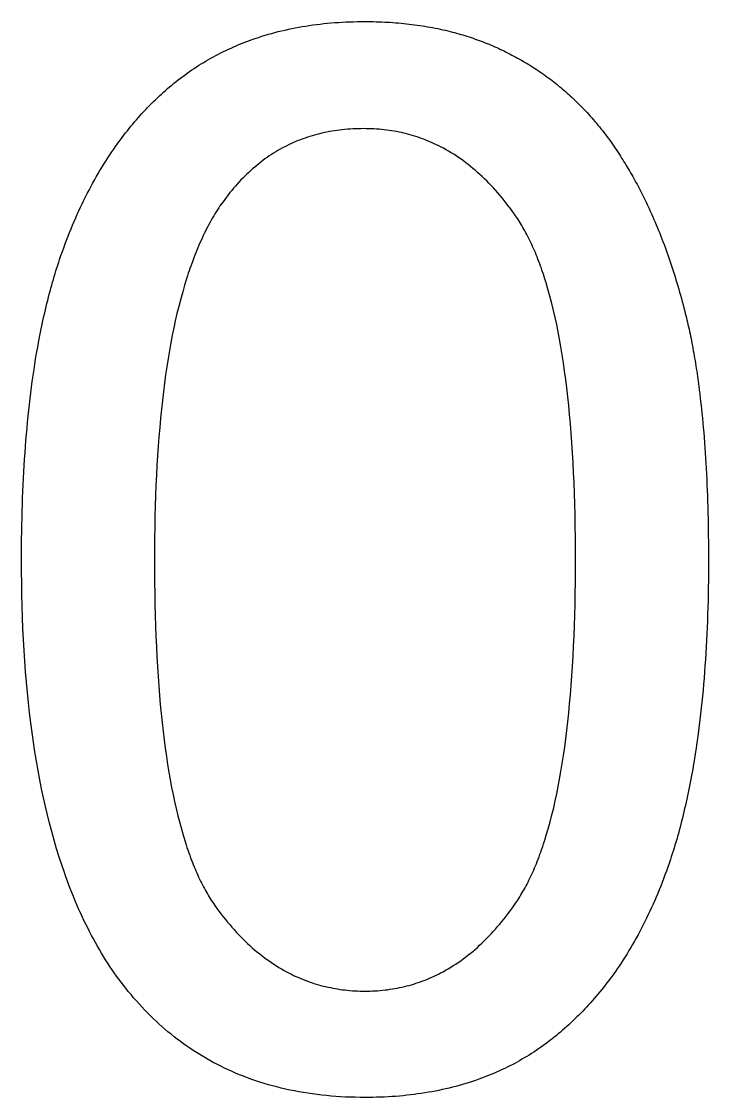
# Model space of a CAD drawing. Extents: x -115 to 95, y -60 to 60.
# Drawn here: x 12.444 to 14.401, y -1.551 to 1.512 of the extents above; entities that cross this region are included whole.
import ezdxf

# ---------------------------------------------------------------- set-up
doc = ezdxf.new("R2010")
doc.units = 0
doc.layers.add('ENGRAVE', color=5, linetype='Continuous')

msp = doc.modelspace()

# ---------------------------------------------------------------- linework, layer by layer
at = {"layer": 'ENGRAVE', "color": 5}
for points in [[(12.8782, 1.3363), (12.8845, 1.3413), (12.8908, 1.3462), (12.8972, 1.3511), (12.9036, 1.356), (12.91, 1.3607), (12.9165, 1.3654), (12.923, 1.37), (12.9296, 1.3745), (12.9363, 1.3789), (12.9429, 1.3833), (12.9497, 1.3876), (12.9564, 1.3918), (12.9632, 1.396), (12.9701, 1.4), (12.977, 1.404), (12.984, 1.408), (12.991, 1.4118), (12.998, 1.4156), (13.0051, 1.4194), (13.0122, 1.423), (13.0194, 1.4266), (13.0266, 1.4301), (13.0339, 1.4335), (13.0412, 1.4368), (13.0486, 1.4401), (13.0561, 1.4434), (13.0635, 1.4465), (13.0709, 1.4495), (13.0782, 1.4524), (13.0856, 1.4553), (13.0933, 1.4581), (13.1014, 1.461), (13.11, 1.464), (13.1192, 1.4671), (13.1285, 1.4701), (13.138, 1.473), (13.1474, 1.4758), (13.1568, 1.4785), (13.1662, 1.481), (13.1756, 1.4835), (13.1852, 1.4858), (13.1948, 1.488), (13.2045, 1.4902), (13.2143, 1.4923), (13.2241, 1.4942), (13.234, 1.4961), (13.2439, 1.4978), (13.2539, 1.4995), (13.264, 1.501), (13.2741, 1.5025), (13.2843, 1.5038), (13.2946, 1.5051), (13.3049, 1.5062), (13.3153, 1.5073), (13.3257, 1.5082), (13.3362, 1.5091), (13.3468, 1.5098), (13.3574, 1.5105), (13.3681, 1.511), (13.3789, 1.5115), (13.3898, 1.5118), (13.4007, 1.512), (13.4116, 1.5122), (13.4226, 1.5123)], [(13.4226, 1.5123), (13.4307, 1.5122), (13.4387, 1.5121), (13.4468, 1.512), (13.4548, 1.5118), (13.4628, 1.5116), (13.4707, 1.5113), (13.4787, 1.5109), (13.4865, 1.5105), (13.4944, 1.51), (13.5022, 1.5095), (13.5099, 1.5089), (13.5177, 1.5083), (13.5254, 1.5076), (13.5331, 1.5068), (13.5407, 1.506), (13.5483, 1.5052), (13.5559, 1.5042), (13.5634, 1.5033), (13.5709, 1.5022), (13.5784, 1.5012), (13.5859, 1.5), (13.5933, 1.4988), (13.6006, 1.4976), (13.608, 1.4963), (13.6152, 1.4949), (13.6224, 1.4935), (13.6297, 1.492), (13.637, 1.4905), (13.6443, 1.4888), (13.6516, 1.4872), (13.6587, 1.4855), (13.6654, 1.4838), (13.6718, 1.4822), (13.6778, 1.4806), (13.6836, 1.479), (13.6894, 1.4774), (13.6953, 1.4757), (13.7012, 1.4739), (13.7071, 1.4721), (13.713, 1.4703), (13.7189, 1.4684), (13.7247, 1.4665), (13.7304, 1.4645), (13.7362, 1.4625), (13.7419, 1.4605), (13.7476, 1.4584), (13.7533, 1.4563), (13.759, 1.4542), (13.7646, 1.452), (13.7702, 1.4497), (13.7758, 1.4474), (13.7814, 1.4451), (13.7869, 1.4427), (13.7924, 1.4403), (13.7979, 1.4379), (13.8034, 1.4354), (13.8088, 1.4329), (13.8142, 1.4303), (13.8196, 1.4277), (13.825, 1.4251), (13.8303, 1.4224), (13.8356, 1.4196), (13.8409, 1.4168), (13.8462, 1.4141)], [(13.8462, 1.4141), (13.8517, 1.4111), (13.8571, 1.4081), (13.8626, 1.4051), (13.868, 1.4021), (13.8734, 1.399), (13.8788, 1.3959), (13.8841, 1.3927), (13.8894, 1.3895), (13.8946, 1.3862), (13.8999, 1.3829), (13.9051, 1.3796), (13.9103, 1.3762), (13.9154, 1.3728), (13.9205, 1.3693), (13.9256, 1.3658), (13.9307, 1.3623), (13.9357, 1.3587), (13.9407, 1.3551), (13.9457, 1.3514), (13.9507, 1.3477), (13.9556, 1.344), (13.9605, 1.3402), (13.9653, 1.3364), (13.9702, 1.3325), (13.975, 1.3286), (13.9798, 1.3247), (13.9845, 1.3207), (13.9892, 1.3167), (13.9939, 1.3127), (13.9985, 1.3086), (14.0031, 1.3045), (14.0078, 1.3002), (14.0126, 1.2958), (14.0174, 1.2912), (14.0222, 1.2866), (14.027, 1.2819), (14.0318, 1.2772), (14.0365, 1.2725), (14.0411, 1.2678), (14.0457, 1.2629), (14.0503, 1.2581), (14.0549, 1.2532), (14.0594, 1.2482), (14.0639, 1.2432), (14.0684, 1.2382), (14.0728, 1.2331), (14.0772, 1.228), (14.0816, 1.2228), (14.0859, 1.2176), (14.0902, 1.2123), (14.0945, 1.207), (14.0987, 1.2016), (14.1029, 1.1962), (14.1071, 1.1907), (14.1113, 1.1852), (14.1154, 1.1797), (14.1194, 1.1741), (14.1235, 1.1685), (14.1275, 1.1628), (14.1314, 1.1571), (14.1354, 1.1513), (14.1393, 1.1454), (14.1431, 1.1396), (14.147, 1.1337)], [(12.5529, 0.8349), (12.5568, 0.8461), (12.5607, 0.8572), (12.5646, 0.8682), (12.5686, 0.8792), (12.5727, 0.8901), (12.5769, 0.9008), (12.5811, 0.9115), (12.5854, 0.922), (12.5898, 0.9325), (12.5942, 0.9429), (12.5987, 0.9532), (12.6032, 0.9635), (12.6078, 0.9736), (12.6124, 0.9836), (12.6172, 0.9936), (12.622, 1.0034), (12.6268, 1.0132), (12.6317, 1.0229), (12.6367, 1.0325), (12.6417, 1.042), (12.6468, 1.0514), (12.652, 1.0608), (12.6572, 1.07), (12.6625, 1.0791), (12.6678, 1.0881), (12.6731, 1.097), (12.6786, 1.1059), (12.6842, 1.1148), (12.69, 1.1238), (12.6959, 1.1327), (12.7016, 1.1412), (12.707, 1.1491), (12.7121, 1.1564), (12.7168, 1.1631), (12.7215, 1.1695), (12.7261, 1.1758), (12.7309, 1.1822), (12.7358, 1.1886), (12.7408, 1.1951), (12.7459, 1.2015), (12.751, 1.2078), (12.7561, 1.2141), (12.7612, 1.2202), (12.7663, 1.2263), (12.7715, 1.2323), (12.7768, 1.2383), (12.7821, 1.2443), (12.7874, 1.2502), (12.7928, 1.256), (12.7982, 1.2617), (12.8036, 1.2675), (12.8091, 1.2731), (12.8147, 1.2787), (12.8203, 1.2842), (12.8259, 1.2897), (12.8315, 1.2951), (12.8372, 1.3005), (12.8429, 1.3058), (12.8487, 1.311), (12.8546, 1.3162), (12.8604, 1.3213), (12.8663, 1.3263), (12.8723, 1.3313), (12.8782, 1.3363)], [(13.4185, 1.2074), (13.4108, 1.2072), (13.403, 1.2071), (13.3954, 1.2069), (13.3877, 1.2066), (13.3801, 1.2061), (13.3726, 1.2056), (13.3651, 1.2049), (13.3577, 1.2041), (13.3503, 1.2033), (13.343, 1.2023), (13.3357, 1.2012), (13.3285, 1.2001), (13.3213, 1.1988), (13.3142, 1.1974), (13.3071, 1.196), (13.3, 1.1944), (13.293, 1.1927), (13.2861, 1.191), (13.2792, 1.1891), (13.2723, 1.1871), (13.2655, 1.185), (13.2588, 1.1829), (13.2521, 1.1806), (13.2454, 1.1782), (13.2388, 1.1757), (13.2322, 1.1731), (13.2257, 1.1705), (13.2193, 1.1677), (13.2129, 1.1648), (13.2066, 1.1618), (13.2002, 1.1588), (13.1939, 1.1555), (13.1875, 1.1522), (13.1811, 1.1486), (13.1748, 1.145), (13.1684, 1.1412), (13.1622, 1.1374), (13.156, 1.1334), (13.1499, 1.1294), (13.1438, 1.1252), (13.1378, 1.1209), (13.1318, 1.1165), (13.1258, 1.112), (13.12, 1.1074), (13.1141, 1.1027), (13.1084, 1.0979), (13.1026, 1.093), (13.097, 1.0879), (13.0914, 1.0828), (13.0858, 1.0775), (13.0803, 1.0721), (13.0748, 1.0667), (13.0694, 1.0611), (13.064, 1.0554), (13.0587, 1.0496), (13.0535, 1.0437), (13.0483, 1.0377), (13.0431, 1.0316), (13.038, 1.0253), (13.033, 1.019), (13.028, 1.0125), (13.0231, 1.0059), (13.0182, 0.9992), (13.0133, 0.9925)], [(13.8482, 0.9638), (13.8424, 0.9718), (13.8366, 0.9798), (13.8307, 0.9877), (13.8248, 0.9954), (13.8188, 1.003), (13.8128, 1.0104), (13.8067, 1.0176), (13.8006, 1.0248), (13.7944, 1.0317), (13.7882, 1.0386), (13.7819, 1.0453), (13.7756, 1.0519), (13.7693, 1.0584), (13.7628, 1.0647), (13.7564, 1.0709), (13.7499, 1.0769), (13.7433, 1.0828), (13.7367, 1.0886), (13.7301, 1.0942), (13.7234, 1.0997), (13.7166, 1.1051), (13.7098, 1.1103), (13.7029, 1.1154), (13.6961, 1.1203), (13.6892, 1.1251), (13.6822, 1.1298), (13.6752, 1.1343), (13.668, 1.1387), (13.6607, 1.1431), (13.6534, 1.1473), (13.6462, 1.1513), (13.6392, 1.155), (13.6325, 1.1584), (13.6262, 1.1615), (13.6199, 1.1644), (13.6136, 1.1673), (13.6072, 1.17), (13.6007, 1.1727), (13.5941, 1.1754), (13.5875, 1.1779), (13.5808, 1.1803), (13.5742, 1.1826), (13.5675, 1.1848), (13.5608, 1.1869), (13.554, 1.1889), (13.5472, 1.1908), (13.5403, 1.1926), (13.5335, 1.1943), (13.5265, 1.1959), (13.5196, 1.1973), (13.5126, 1.1987), (13.5056, 1.2), (13.4985, 1.2012), (13.4914, 1.2022), (13.4843, 1.2032), (13.4771, 1.2041), (13.4699, 1.2049), (13.4627, 1.2055), (13.4554, 1.2061), (13.4481, 1.2065), (13.4407, 1.2069), (13.4333, 1.2071), (13.4259, 1.2072), (13.4185, 1.2074)], [(14.147, 1.1337), (14.1503, 1.1286), (14.1535, 1.1235), (14.1568, 1.1184), (14.16, 1.1132), (14.1632, 1.1081), (14.1664, 1.1028), (14.1696, 1.0976), (14.1727, 1.0923), (14.1758, 1.087), (14.1789, 1.0816), (14.182, 1.0762), (14.1851, 1.0708), (14.1881, 1.0654), (14.1912, 1.0599), (14.1942, 1.0544), (14.1972, 1.0488), (14.2001, 1.0433), (14.2031, 1.0377), (14.206, 1.032), (14.2089, 1.0264), (14.2118, 1.0207), (14.2146, 1.015), (14.2175, 1.0092), (14.2203, 1.0034), (14.2232, 0.9975), (14.226, 0.9916), (14.2288, 0.9857), (14.2315, 0.9799), (14.2341, 0.9742), (14.2367, 0.9685), (14.2394, 0.9625), (14.2423, 0.9559), (14.2454, 0.9488), (14.2487, 0.9411), (14.252, 0.9332), (14.2554, 0.9252), (14.2586, 0.9172), (14.2618, 0.9093), (14.2649, 0.9015), (14.268, 0.8936), (14.271, 0.8856), (14.2741, 0.8776), (14.2771, 0.8694), (14.2801, 0.8612), (14.283, 0.853), (14.286, 0.8448), (14.2888, 0.8364), (14.2917, 0.8281), (14.2945, 0.8197), (14.2973, 0.8112), (14.3001, 0.8027), (14.3028, 0.7942), (14.3055, 0.7855), (14.3082, 0.7769), (14.3108, 0.7682), (14.3134, 0.7594), (14.316, 0.7506), (14.3186, 0.7418), (14.3211, 0.7329), (14.3236, 0.7239), (14.326, 0.7149), (14.3284, 0.7058), (14.3308, 0.6967), (14.3332, 0.6876)], [(13.0133, 0.9925), (13.0096, 0.9871), (13.006, 0.9816), (13.0024, 0.9761), (12.9988, 0.9705), (12.9952, 0.9647), (12.9917, 0.9589), (12.9883, 0.953), (12.9848, 0.947), (12.9814, 0.9409), (12.9781, 0.9348), (12.9748, 0.9285), (12.9715, 0.9222), (12.9682, 0.9157), (12.965, 0.9092), (12.9618, 0.9026), (12.9587, 0.8959), (12.9556, 0.8891), (12.9525, 0.8822), (12.9494, 0.8752), (12.9465, 0.8682), (12.9435, 0.8612), (12.9406, 0.8541), (12.9377, 0.8468), (12.9348, 0.8392), (12.9319, 0.8312), (12.929, 0.8232), (12.9262, 0.8156), (12.9238, 0.8087), (12.9216, 0.8026), (12.9194, 0.7962), (12.9167, 0.7881), (12.9133, 0.7768), (12.9087, 0.7615), (12.9034, 0.7429), (12.8977, 0.7224), (12.8921, 0.7013), (12.887, 0.6805), (12.8823, 0.6601), (12.8779, 0.6397), (12.8738, 0.6188), (12.8697, 0.5973), (12.8657, 0.5752), (12.8619, 0.5526), (12.8583, 0.5295), (12.8548, 0.506), (12.8515, 0.4822), (12.8485, 0.4579), (12.8456, 0.4333), (12.8428, 0.4082), (12.8403, 0.3826), (12.8379, 0.3566), (12.8357, 0.3302), (12.8337, 0.3033), (12.8318, 0.276), (12.8301, 0.2483), (12.8286, 0.2202), (12.8273, 0.1917), (12.8261, 0.1627), (12.8252, 0.1332), (12.8244, 0.1033), (12.8239, 0.0728), (12.8235, 0.042), (12.8232, 0.0108), (12.823, -0.0205)], [(14.0222, -0.0205), (14.022, 0.0119), (14.0217, 0.0441), (14.0213, 0.0761), (14.0208, 0.1075), (14.02, 0.1384), (14.0191, 0.1686), (14.018, 0.1984), (14.0167, 0.2276), (14.0152, 0.2563), (14.0135, 0.2846), (14.0117, 0.3125), (14.0098, 0.3398), (14.0076, 0.3666), (14.0053, 0.393), (14.0028, 0.4188), (14.0001, 0.4441), (13.9973, 0.4689), (13.9943, 0.4932), (13.9911, 0.5171), (13.9877, 0.5405), (13.9841, 0.5635), (13.9804, 0.586), (13.9765, 0.6079), (13.9725, 0.6291), (13.9685, 0.6496), (13.9642, 0.6696), (13.9596, 0.6895), (13.9546, 0.7098), (13.9491, 0.7303), (13.9435, 0.7502), (13.9383, 0.7681), (13.9339, 0.7825), (13.9307, 0.7927), (13.9284, 0.7997), (13.9266, 0.8048), (13.9248, 0.8097), (13.9227, 0.8154), (13.9203, 0.8219), (13.9178, 0.8287), (13.9152, 0.8356), (13.9127, 0.8421), (13.9102, 0.8483), (13.9077, 0.8543), (13.9052, 0.8602), (13.9026, 0.8661), (13.9, 0.8719), (13.8974, 0.8777), (13.8947, 0.8835), (13.892, 0.8891), (13.8893, 0.8947), (13.8865, 0.9001), (13.8837, 0.9055), (13.8809, 0.9108), (13.8781, 0.916), (13.8752, 0.9212), (13.8724, 0.9262), (13.8694, 0.9312), (13.8665, 0.9361), (13.8635, 0.941), (13.8605, 0.9457), (13.8575, 0.9503), (13.8544, 0.9549), (13.8513, 0.9594), (13.8482, 0.9638)], [(12.4444, -0.0205), (12.4445, -0.0004), (12.4446, 0.0197), (12.4448, 0.0396), (12.445, 0.0594), (12.4454, 0.079), (12.4458, 0.0984), (12.4463, 0.1177), (12.4469, 0.1368), (12.4476, 0.1558), (12.4483, 0.1746), (12.4492, 0.1933), (12.4501, 0.2118), (12.4511, 0.2302), (12.4521, 0.2484), (12.4533, 0.2665), (12.4545, 0.2844), (12.4558, 0.3021), (12.4571, 0.3197), (12.4586, 0.3372), (12.4601, 0.3546), (12.4618, 0.3718), (12.4635, 0.3888), (12.4652, 0.4057), (12.4671, 0.4223), (12.4689, 0.4386), (12.4709, 0.4548), (12.473, 0.4711), (12.4752, 0.4876), (12.4776, 0.5045), (12.4801, 0.5211), (12.4825, 0.5367), (12.4847, 0.5505), (12.4866, 0.5621), (12.4882, 0.5719), (12.4898, 0.5808), (12.4914, 0.5895), (12.4931, 0.5987), (12.4949, 0.6082), (12.4967, 0.6179), (12.4986, 0.6276), (12.5005, 0.637), (12.5025, 0.6463), (12.5044, 0.6555), (12.5064, 0.6646), (12.5084, 0.6737), (12.5104, 0.6827), (12.5125, 0.6917), (12.5146, 0.7007), (12.5168, 0.7095), (12.519, 0.7183), (12.5212, 0.7271), (12.5234, 0.7357), (12.5257, 0.7443), (12.528, 0.7529), (12.5303, 0.7614), (12.5327, 0.7698), (12.5351, 0.7782), (12.5376, 0.7865), (12.54, 0.7947), (12.5425, 0.8029), (12.5451, 0.8109), (12.5477, 0.819), (12.5503, 0.827), (12.5529, 0.8349)], [(14.3332, 0.6876), (14.3348, 0.6813), (14.3364, 0.6751), (14.3379, 0.6688), (14.3394, 0.6625), (14.341, 0.6561), (14.3424, 0.6496), (14.3439, 0.6431), (14.3454, 0.6365), (14.3468, 0.6299), (14.3482, 0.6232), (14.3496, 0.6165), (14.351, 0.6097), (14.3523, 0.6029), (14.3537, 0.5961), (14.355, 0.5891), (14.3563, 0.5822), (14.3576, 0.5751), (14.3589, 0.568), (14.3601, 0.5609), (14.3613, 0.5537), (14.3625, 0.5466), (14.3637, 0.5393), (14.3649, 0.532), (14.366, 0.5245), (14.3672, 0.5168), (14.3683, 0.5092), (14.3694, 0.5016), (14.3705, 0.4945), (14.3714, 0.4877), (14.3724, 0.4808), (14.3734, 0.473), (14.3746, 0.4636), (14.376, 0.4522), (14.3775, 0.4391), (14.3791, 0.4251), (14.3807, 0.4109), (14.3822, 0.397), (14.3835, 0.3833), (14.3848, 0.3697), (14.386, 0.356), (14.3872, 0.342), (14.3884, 0.3278), (14.3895, 0.3134), (14.3905, 0.2988), (14.3915, 0.2841), (14.3925, 0.2694), (14.3934, 0.2544), (14.3942, 0.2394), (14.395, 0.2242), (14.3957, 0.2089), (14.3964, 0.1934), (14.3971, 0.1778), (14.3977, 0.162), (14.3982, 0.1461), (14.3987, 0.1301), (14.3991, 0.1139), (14.3995, 0.0976), (14.3998, 0.0812), (14.4001, 0.0646), (14.4003, 0.0479), (14.4005, 0.0309), (14.4006, 0.0139), (14.4007, -0.0033), (14.4008, -0.0205)], [(12.7411, -1.2401), (12.7345, -1.2315), (12.7279, -1.2229), (12.7214, -1.2142), (12.7149, -1.2053), (12.7086, -1.1964), (12.7023, -1.1873), (12.6961, -1.178), (12.69, -1.1686), (12.6839, -1.1592), (12.6779, -1.1496), (12.672, -1.1399), (12.6662, -1.13), (12.6605, -1.1201), (12.6548, -1.11), (12.6492, -1.0998), (12.6436, -1.0895), (12.6382, -1.079), (12.6328, -1.0685), (12.6275, -1.0578), (12.6223, -1.0471), (12.6172, -1.0363), (12.6121, -1.0253), (12.6071, -1.0142), (12.6022, -1.0027), (12.5972, -0.9909), (12.5923, -0.979), (12.5876, -0.9674), (12.5832, -0.9564), (12.5792, -0.9462), (12.5752, -0.9356), (12.5708, -0.9234), (12.5655, -0.9082), (12.5591, -0.8891), (12.5519, -0.8669), (12.5445, -0.8429), (12.5371, -0.8183), (12.5303, -0.7941), (12.5241, -0.7703), (12.5182, -0.7464), (12.5125, -0.7223), (12.507, -0.6976), (12.5017, -0.6723), (12.4966, -0.6465), (12.4917, -0.6203), (12.4871, -0.5938), (12.4827, -0.567), (12.4786, -0.5399), (12.4747, -0.5124), (12.471, -0.4845), (12.4676, -0.4561), (12.4644, -0.4275), (12.4614, -0.3984), (12.4587, -0.3689), (12.4562, -0.3391), (12.454, -0.309), (12.452, -0.2784), (12.4502, -0.2475), (12.4486, -0.2163), (12.4473, -0.1846), (12.4463, -0.1524), (12.4456, -0.1199), (12.4451, -0.0869), (12.4447, -0.0538), (12.4444, -0.0205)], [(12.823, -0.0205), (12.8232, -0.0527), (12.8235, -0.0848), (12.8238, -0.1166), (12.8243, -0.1479), (12.8251, -0.1787), (12.826, -0.2089), (12.8271, -0.2385), (12.8284, -0.2676), (12.8299, -0.2963), (12.8315, -0.3245), (12.8333, -0.3522), (12.8352, -0.3795), (12.8373, -0.4063), (12.8396, -0.4325), (12.8421, -0.4583), (12.8447, -0.4836), (12.8475, -0.5084), (12.8505, -0.5326), (12.8536, -0.5565), (12.857, -0.5799), (12.8605, -0.6028), (12.8642, -0.6253), (12.868, -0.6472), (12.8719, -0.6684), (12.8759, -0.6888), (12.8801, -0.7088), (12.8846, -0.7288), (12.8896, -0.749), (12.895, -0.7696), (12.9005, -0.7896), (12.9057, -0.8074), (12.91, -0.8219), (12.9131, -0.8322), (12.9154, -0.8392), (12.9172, -0.8444), (12.919, -0.8493), (12.9211, -0.855), (12.9235, -0.8616), (12.926, -0.8685), (12.9285, -0.8753), (12.931, -0.8819), (12.9335, -0.8881), (12.936, -0.8942), (12.9385, -0.9001), (12.941, -0.9061), (12.9436, -0.912), (12.9462, -0.9178), (12.9488, -0.9236), (12.9515, -0.9293), (12.9542, -0.9349), (12.9569, -0.9404), (12.9597, -0.9458), (12.9625, -0.9512), (12.9653, -0.9565), (12.9681, -0.9616), (12.971, -0.9668), (12.9739, -0.9718), (12.9768, -0.9768), (12.9797, -0.9816), (12.9827, -0.9864), (12.9857, -0.9911), (12.9888, -0.9957), (12.9918, -1.0002), (12.9949, -1.0048)], [(13.8482, -1.0027), (13.8513, -0.9982), (13.8545, -0.9936), (13.8575, -0.989), (13.8606, -0.9843), (13.8636, -0.9795), (13.8666, -0.9746), (13.8696, -0.9696), (13.8725, -0.9645), (13.8754, -0.9594), (13.8783, -0.9542), (13.8812, -0.9489), (13.884, -0.9435), (13.8868, -0.9381), (13.8896, -0.9325), (13.8923, -0.9269), (13.895, -0.9212), (13.8977, -0.9154), (13.9004, -0.9095), (13.903, -0.9035), (13.9056, -0.8976), (13.9081, -0.8916), (13.9106, -0.8855), (13.9131, -0.8792), (13.9157, -0.8727), (13.9183, -0.8658), (13.9208, -0.8588), (13.9232, -0.8523), (13.9253, -0.8465), (13.9271, -0.8415), (13.929, -0.8363), (13.9313, -0.8292), (13.9345, -0.819), (13.9388, -0.8045), (13.944, -0.7867), (13.9496, -0.7668), (13.955, -0.7462), (13.96, -0.7261), (13.9646, -0.7061), (13.9688, -0.6862), (13.9728, -0.6658), (13.9768, -0.6447), (13.9806, -0.6229), (13.9844, -0.6005), (13.9879, -0.5776), (13.9913, -0.5542), (13.9944, -0.5305), (13.9974, -0.5063), (14.0002, -0.4816), (14.0029, -0.4564), (14.0054, -0.4308), (14.0077, -0.4046), (14.0098, -0.3779), (14.0118, -0.3508), (14.0136, -0.3232), (14.0152, -0.2951), (14.0167, -0.2665), (14.018, -0.2375), (14.0191, -0.208), (14.0201, -0.178), (14.0208, -0.1474), (14.0213, -0.1162), (14.0217, -0.0845), (14.022, -0.0526), (14.0222, -0.0205)], [(14.4008, -0.0205), (14.4007, -0.0403), (14.4005, -0.0601), (14.4004, -0.0798), (14.4001, -0.0993), (14.3998, -0.1187), (14.3994, -0.1379), (14.3989, -0.1569), (14.3983, -0.1758), (14.3976, -0.1946), (14.3969, -0.2132), (14.396, -0.2317), (14.3951, -0.25), (14.3942, -0.2682), (14.3931, -0.2863), (14.392, -0.3042), (14.3908, -0.3219), (14.3895, -0.3395), (14.3881, -0.3569), (14.3867, -0.3743), (14.3852, -0.3915), (14.3836, -0.4085), (14.3819, -0.4255), (14.3801, -0.4422), (14.3783, -0.4587), (14.3765, -0.4749), (14.3745, -0.491), (14.3725, -0.5071), (14.3702, -0.5236), (14.3679, -0.5403), (14.3654, -0.5568), (14.3631, -0.5723), (14.3609, -0.5861), (14.359, -0.5977), (14.3573, -0.6077), (14.3558, -0.6167), (14.3542, -0.6255), (14.3525, -0.6348), (14.3507, -0.6444), (14.3488, -0.6542), (14.3469, -0.6639), (14.345, -0.6735), (14.3431, -0.6829), (14.3411, -0.6922), (14.3391, -0.7014), (14.3371, -0.7105), (14.335, -0.7197), (14.3329, -0.7288), (14.3308, -0.7378), (14.3286, -0.7468), (14.3264, -0.7557), (14.3242, -0.7645), (14.322, -0.7733), (14.3197, -0.782), (14.3173, -0.7906), (14.315, -0.7992), (14.3126, -0.8078), (14.3102, -0.8163), (14.3077, -0.8247), (14.3052, -0.833), (14.3027, -0.8413), (14.3001, -0.8495), (14.2975, -0.8576), (14.2949, -0.8657), (14.2923, -0.8738)], [(14.2923, -0.8738), (14.2885, -0.8848), (14.2847, -0.8957), (14.2808, -0.9066), (14.2769, -0.9175), (14.2729, -0.9282), (14.2688, -0.9388), (14.2647, -0.9493), (14.2605, -0.9598), (14.2562, -0.9701), (14.2519, -0.9804), (14.2475, -0.9906), (14.2431, -1.0007), (14.2386, -1.0107), (14.234, -1.0206), (14.2293, -1.0305), (14.2246, -1.0402), (14.2199, -1.0499), (14.215, -1.0595), (14.2101, -1.069), (14.2052, -1.0784), (14.2001, -1.0878), (14.195, -1.0971), (14.1899, -1.1062), (14.1847, -1.1153), (14.1795, -1.1242), (14.1741, -1.1331), (14.1687, -1.1419), (14.1632, -1.1507), (14.1575, -1.1596), (14.1517, -1.1684), (14.1461, -1.1769), (14.1407, -1.1848), (14.1356, -1.1921), (14.1308, -1.1989), (14.1261, -1.2054), (14.1214, -1.2119), (14.1165, -1.2183), (14.1115, -1.2249), (14.1065, -1.2315), (14.1014, -1.238), (14.0962, -1.2444), (14.0911, -1.2507), (14.0859, -1.257), (14.0807, -1.2631), (14.0754, -1.2693), (14.0701, -1.2754), (14.0647, -1.2814), (14.0593, -1.2874), (14.0539, -1.2933), (14.0484, -1.2992), (14.0428, -1.305), (14.0372, -1.3107), (14.0316, -1.3164), (14.026, -1.322), (14.0202, -1.3276), (14.0145, -1.3331), (14.0087, -1.3386), (14.0029, -1.344), (13.997, -1.3493), (13.9911, -1.3546), (13.9851, -1.3598), (13.979, -1.365), (13.973, -1.3701), (13.9669, -1.3752)], [(12.9949, -1.0048), (13.0008, -1.0128), (13.0068, -1.0209), (13.0128, -1.0288), (13.0188, -1.0366), (13.0249, -1.0442), (13.031, -1.0517), (13.0372, -1.059), (13.0434, -1.0662), (13.0497, -1.0733), (13.056, -1.0802), (13.0624, -1.0869), (13.0688, -1.0936), (13.0752, -1.1001), (13.0817, -1.1064), (13.0883, -1.1127), (13.0949, -1.1187), (13.1015, -1.1247), (13.1082, -1.1305), (13.1149, -1.1361), (13.1217, -1.1416), (13.1285, -1.147), (13.1354, -1.1523), (13.1423, -1.1574), (13.1492, -1.1623), (13.1562, -1.1671), (13.1632, -1.1718), (13.1703, -1.1763), (13.1775, -1.1808), (13.1849, -1.1851), (13.1923, -1.1894), (13.1995, -1.1933), (13.2065, -1.197), (13.2131, -1.2004), (13.2194, -1.2034), (13.2255, -1.2063), (13.2317, -1.209), (13.238, -1.2117), (13.2444, -1.2144), (13.2509, -1.217), (13.2574, -1.2195), (13.2639, -1.2218), (13.2704, -1.2241), (13.277, -1.2262), (13.2836, -1.2283), (13.2902, -1.2302), (13.2969, -1.2321), (13.3036, -1.2338), (13.3103, -1.2355), (13.3171, -1.237), (13.3239, -1.2385), (13.3307, -1.2398), (13.3376, -1.2411), (13.3445, -1.2422), (13.3514, -1.2433), (13.3584, -1.2442), (13.3654, -1.2451), (13.3724, -1.2459), (13.3795, -1.2465), (13.3866, -1.2471), (13.3937, -1.2475), (13.4009, -1.2478), (13.4081, -1.248), (13.4153, -1.2482), (13.4226, -1.2483)], [(13.4226, -1.2483), (13.4298, -1.2482), (13.437, -1.248), (13.4442, -1.2478), (13.4514, -1.2475), (13.4585, -1.2471), (13.4656, -1.2465), (13.4727, -1.2458), (13.4797, -1.2451), (13.4867, -1.2442), (13.4936, -1.2432), (13.5005, -1.2422), (13.5074, -1.241), (13.5143, -1.2398), (13.5211, -1.2384), (13.5279, -1.237), (13.5346, -1.2354), (13.5413, -1.2337), (13.548, -1.232), (13.5547, -1.2301), (13.5613, -1.2281), (13.5678, -1.2261), (13.5744, -1.2239), (13.5809, -1.2216), (13.5874, -1.2193), (13.5939, -1.2168), (13.6004, -1.2142), (13.6067, -1.2115), (13.613, -1.2088), (13.6191, -1.206), (13.6252, -1.2031), (13.6315, -1.2001), (13.638, -1.1967), (13.645, -1.193), (13.6522, -1.189), (13.6596, -1.1847), (13.6669, -1.1803), (13.6741, -1.1758), (13.6812, -1.1712), (13.6882, -1.1665), (13.6951, -1.1617), (13.702, -1.1567), (13.7089, -1.1516), (13.7157, -1.1463), (13.7225, -1.1408), (13.7292, -1.1353), (13.7359, -1.1295), (13.7425, -1.1237), (13.7491, -1.1177), (13.7557, -1.1116), (13.7622, -1.1053), (13.7686, -1.0989), (13.775, -1.0923), (13.7814, -1.0856), (13.7877, -1.0788), (13.794, -1.0718), (13.8002, -1.0647), (13.8064, -1.0575), (13.8125, -1.0501), (13.8186, -1.0426), (13.8246, -1.0349), (13.8305, -1.027), (13.8365, -1.019), (13.8424, -1.0109), (13.8482, -1.0027)], [(13.4226, -1.5512), (13.4086, -1.551), (13.3946, -1.5507), (13.3806, -1.5504), (13.3668, -1.5498), (13.3531, -1.5491), (13.3395, -1.5482), (13.326, -1.5471), (13.3126, -1.5459), (13.2993, -1.5445), (13.2861, -1.5429), (13.2729, -1.5411), (13.2599, -1.5392), (13.247, -1.5372), (13.2342, -1.535), (13.2215, -1.5326), (13.2089, -1.53), (13.1964, -1.5273), (13.184, -1.5244), (13.1716, -1.5213), (13.1594, -1.5181), (13.1473, -1.5147), (13.1353, -1.5111), (13.1233, -1.5074), (13.1115, -1.5035), (13.0999, -1.4995), (13.0883, -1.4953), (13.0767, -1.4909), (13.0652, -1.4863), (13.0538, -1.4815), (13.0424, -1.4766), (13.0313, -1.4715), (13.0205, -1.4665), (13.0102, -1.4614), (13.0003, -1.4564), (12.9906, -1.4512), (12.9809, -1.446), (12.9713, -1.4405), (12.9617, -1.4349), (12.9522, -1.4291), (12.9427, -1.4232), (12.9333, -1.4172), (12.924, -1.411), (12.9149, -1.4047), (12.9058, -1.3983), (12.8968, -1.3917), (12.8878, -1.3849), (12.879, -1.3781), (12.8702, -1.3711), (12.8615, -1.3639), (12.8529, -1.3566), (12.8444, -1.3492), (12.8359, -1.3417), (12.8276, -1.334), (12.8193, -1.3261), (12.8111, -1.3181), (12.803, -1.31), (12.795, -1.3018), (12.787, -1.2934), (12.7792, -1.2849), (12.7714, -1.2762), (12.7637, -1.2673), (12.7562, -1.2583), (12.7486, -1.2492), (12.7411, -1.2401)], [(13.9669, -1.3752), (13.9607, -1.3801), (13.9545, -1.385), (13.9483, -1.3899), (13.942, -1.3947), (13.9356, -1.3994), (13.9292, -1.4041), (13.9228, -1.4086), (13.9163, -1.4131), (13.9097, -1.4175), (13.9031, -1.4219), (13.8965, -1.4262), (13.8898, -1.4304), (13.8831, -1.4345), (13.8763, -1.4386), (13.8695, -1.4425), (13.8626, -1.4465), (13.8557, -1.4503), (13.8488, -1.4541), (13.8417, -1.4578), (13.8347, -1.4614), (13.8276, -1.465), (13.8205, -1.4684), (13.8133, -1.4719), (13.806, -1.4752), (13.7987, -1.4785), (13.7913, -1.4817), (13.7839, -1.4848), (13.7766, -1.4879), (13.7693, -1.4908), (13.762, -1.4936), (13.7544, -1.4964), (13.7464, -1.4993), (13.7377, -1.5024), (13.7286, -1.5054), (13.7191, -1.5085), (13.7096, -1.5115), (13.7001, -1.5143), (13.6907, -1.517), (13.6812, -1.5196), (13.6718, -1.522), (13.6622, -1.5244), (13.6525, -1.5267), (13.6427, -1.5288), (13.6329, -1.5309), (13.623, -1.5329), (13.613, -1.5348), (13.603, -1.5365), (13.5929, -1.5382), (13.5828, -1.5398), (13.5725, -1.5412), (13.5623, -1.5426), (13.5519, -1.5439), (13.5415, -1.545), (13.531, -1.5461), (13.5205, -1.5471), (13.5099, -1.5479), (13.4992, -1.5487), (13.4884, -1.5494), (13.4776, -1.5499), (13.4667, -1.5504), (13.4558, -1.5507), (13.4447, -1.5509), (13.4337, -1.551), (13.4226, -1.5512)]]:
    msp.add_lwpolyline(points, dxfattribs=at)

doc.saveas('drawing.dxf')
